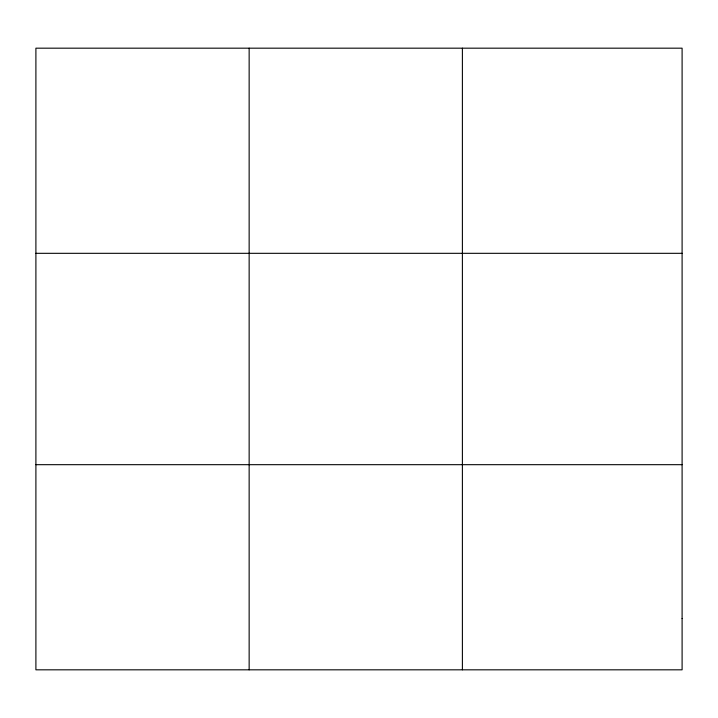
<?xml version="1.0" encoding="UTF-8"?>
<svg xmlns="http://www.w3.org/2000/svg" width="718" height="718" viewBox="0 0 718 718"><rect width="100%" height="100%" fill="white"/><g stroke="black" fill="none" stroke-linecap="round" stroke-linejoin="round"><path stroke-width="1.08" d="M249.146 669.822L249.146 48.178M462.392 669.822L462.392 48.178M35.9 253.319L682.1 253.319M35.9 464.681L682.1 464.681M682.1 618.539L682.1 669.822L35.9 669.822L35.9 48.178L682.1 48.178L682.1 618.539"/></g></svg>
